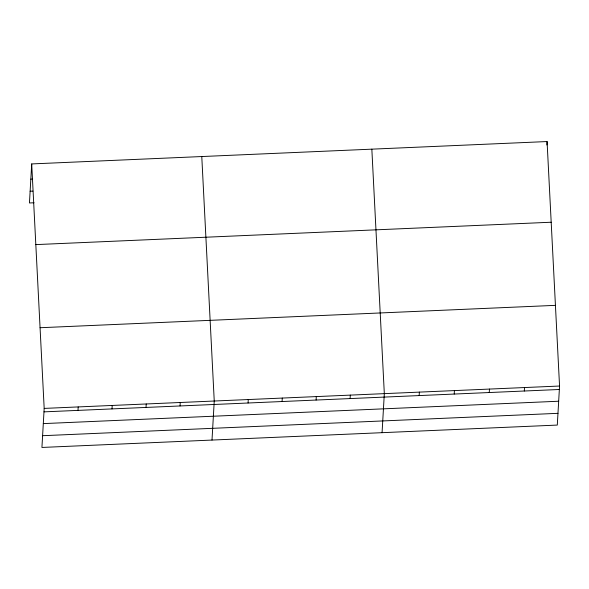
<?xml version="1.0" encoding="UTF-8"?>
<svg xmlns="http://www.w3.org/2000/svg" width="589" height="589" viewBox="0 0 589 589"><rect width="100%" height="100%" fill="white"/><g stroke="black" fill="none" stroke-linecap="round" stroke-linejoin="round"><path stroke-width="0.88" d="M31.703 163.926L44.182 408.405L41.929 447.449L557.297 425.074L559.55 386.031L547.071 141.551L31.703 163.926L29.45 202.969L34.044 202.771M77.991 410.393L78.197 406.933M112.006 408.913L112.204 405.453M146.02 407.441L146.219 403.98M180.035 405.961L180.234 402.501M212.003 440.064L214.249 401.021L201.777 156.541M248.065 403.009L248.263 399.548M282.079 401.529L282.278 398.068M316.094 400.056L316.293 396.596M350.109 398.576L350.308 395.116M382.07 432.679L384.322 393.636L371.843 149.157M419.169 395.58L419.368 392.119M454.215 394.056L454.413 390.595M489.26 392.532L489.459 389.071M524.306 391.015L524.505 387.555M546.872 145.012L547.071 141.551M30.827 179.13L32.66 179.049M30.127 191.226L32.888 191.108M35.819 244.604L551.186 222.23M40.059 327.727L555.434 305.352M44.182 408.405L559.55 386.031M43.976 411.866L559.351 389.491M43.299 423.609L558.674 401.234M42.607 435.705L557.974 413.331"/></g></svg>
